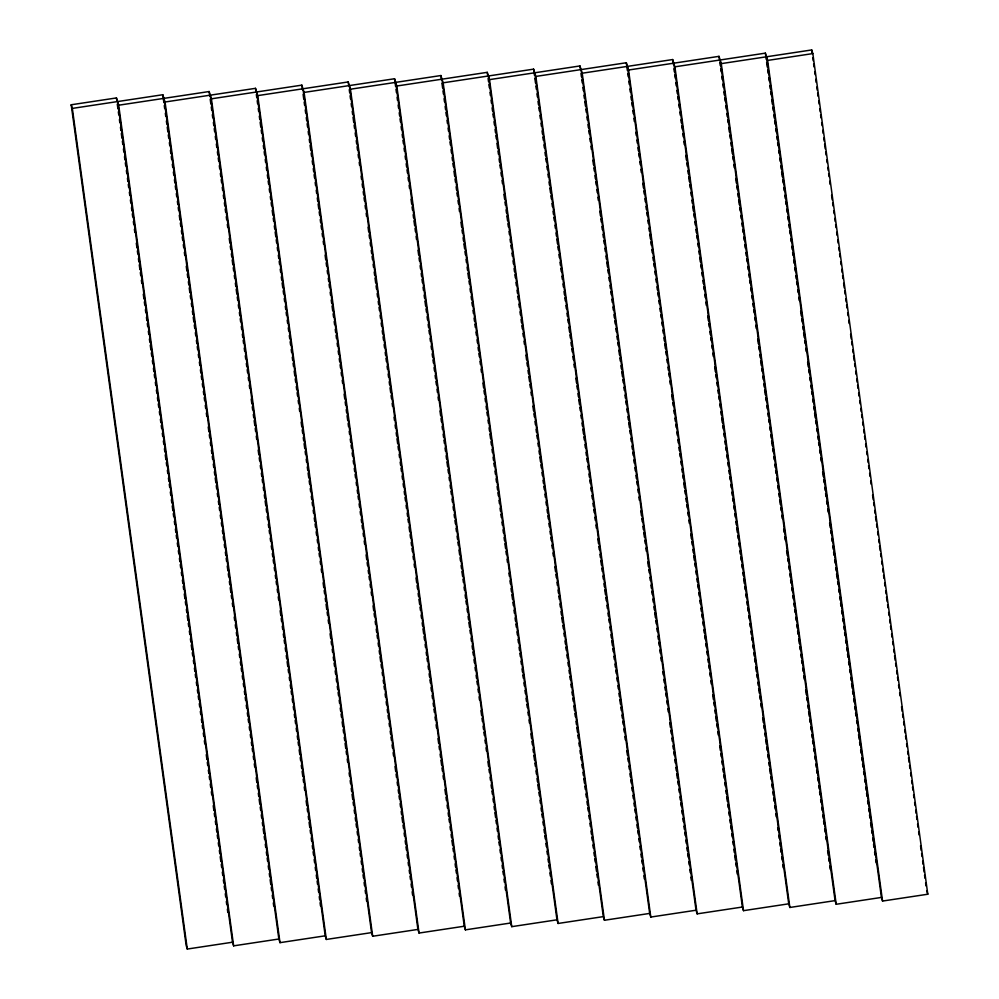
<?xml version="1.0" encoding="UTF-8"?>
<svg xmlns="http://www.w3.org/2000/svg" width="999" height="999" viewBox="0 0 999 999"><rect width="100%" height="100%" fill="white"/><g stroke="black" fill="none" stroke-linecap="round" stroke-linejoin="round"><path stroke-width="1.5" d="M71.216 104.77L116.446 97.939L118.694 105.207L233.641 945.853L278.858 939.01L279.995 942.656L325.212 935.813L326.336 939.447L371.566 932.616L372.689 936.25L417.919 929.42L419.043 933.054L464.273 926.223L465.397 929.857L510.626 923.014L511.75 926.66L556.967 919.817L558.104 923.463L603.321 916.62L604.445 920.254L649.675 913.423L650.799 917.057L696.028 910.226L697.152 913.86L742.382 907.03L743.506 910.663L788.735 903.82L789.859 907.467L835.077 900.623L836.213 904.27L881.43 897.427L882.554 901.061L927.784 894.23L812.836 53.584L811.712 49.95L721.266 63.624L719.005 56.344L628.558 70.017L626.311 62.75L535.851 76.424L533.603 69.143L443.156 82.817L440.896 75.537L350.449 89.211L348.201 81.943L257.742 95.617L255.494 88.337L165.047 102.01L162.787 94.73L72.34 108.404L71.216 104.77L186.164 945.416L187.288 949.05L232.517 942.219L233.641 945.853M118.694 105.207L209.141 91.533L211.401 98.814L326.336 939.447M211.401 98.814L301.848 85.14L304.096 92.42L419.043 933.054M304.096 92.42L394.555 78.746L396.803 86.014L511.75 926.66M396.803 86.014L487.25 72.34L489.51 79.62L604.445 920.254M489.51 79.62L579.957 65.946L582.205 73.214L697.152 913.86M582.205 73.214L672.664 59.553L674.912 66.821L789.859 907.467M674.912 66.821L765.359 53.147L767.619 60.427L882.554 901.061M767.619 60.427L812.836 53.584M926.66 890.596L927.784 894.23M811.712 49.95L812.137 53.034M812.774 57.68L813.186 60.764M813.611 63.861L814.035 66.945M814.672 71.578L815.097 74.675M815.721 79.308L816.146 82.405M816.782 87.038L817.207 90.122M817.632 93.219L818.056 96.304M818.681 100.949L819.105 104.033M819.742 108.666L820.167 111.763M820.591 114.848L821.016 117.944M821.64 122.577L822.065 125.674M822.701 130.307L823.126 133.391M823.75 138.037L824.175 141.121M824.6 144.218L825.236 148.851M825.661 151.935L826.086 155.032M826.71 159.665L827.135 162.762M827.771 167.395L828.196 170.479M828.621 173.576L829.033 176.661M829.669 181.306L830.094 184.39M831.58 195.205L832.204 199.85M832.629 202.934L833.054 206.019M833.69 210.664L834.115 213.749M834.739 218.381L835.164 221.478M835.589 224.563L836.013 227.66M836.65 232.292L837.062 235.389M837.699 240.022L838.124 243.107M838.76 247.752L839.185 250.836M839.61 253.933L840.022 257.018M840.659 261.651L841.083 264.747M841.72 269.38L842.145 272.477M842.557 275.562L842.981 278.659M843.618 283.291L844.255 287.924M844.679 291.021L845.092 294.106M845.728 298.738L846.153 301.835M846.578 304.92L847.002 308.017M847.627 312.65L848.051 315.746M848.688 320.379L849.113 323.464M850.586 334.29L851.223 338.923M851.648 342.008L852.072 345.105M852.709 349.737L853.121 352.834M853.546 355.919L854.182 360.552M854.607 363.648L855.032 366.733M855.656 371.366L856.081 374.463M856.717 379.096L857.142 382.192M857.567 385.277L857.991 388.374M858.616 393.007L859.04 396.091M859.677 400.736L860.102 403.821M860.738 408.454L861.15 411.551M861.575 414.635L862 417.732M862.636 422.365L863.061 425.462M863.685 430.094L864.11 433.179M864.535 436.276L864.959 439.36M865.596 444.006L866.021 447.09M866.645 451.723L867.07 454.82M867.706 459.453L868.131 462.549M868.556 465.634L868.968 468.731M869.605 473.364L870.029 476.448M870.666 481.093L871.091 484.178M872.564 494.992L873.201 499.637M873.626 502.722L874.05 505.819M874.674 510.452L875.099 513.536M875.524 516.633L876.16 521.266M876.585 524.35L876.997 527.447M877.634 532.08L878.059 535.177M878.695 539.81L879.12 542.894M879.545 545.991L880.169 550.624M880.594 553.721L881.018 556.805M881.655 561.438L882.08 564.535M882.704 569.168L883.128 572.265M883.553 575.349L883.978 578.446M884.615 583.079L885.027 586.163M885.663 590.809L886.088 593.893M886.513 596.99L887.149 601.623M887.562 604.707L887.986 607.804M888.623 612.437L889.048 615.534M889.684 620.167L890.109 623.251M890.521 626.348L890.946 629.432M891.583 634.078L892.007 637.162M892.644 641.795L893.056 644.892M893.693 649.525L894.117 652.622M894.542 655.706L895.179 660.339M895.591 663.436L896.016 666.52M896.652 671.166L897.077 674.25M897.502 677.334L897.926 680.431M898.551 685.064L898.975 688.161M899.612 692.794L900.037 695.878M901.51 706.705L902.147 711.338M902.572 714.422L902.996 717.519M903.62 722.152L904.045 725.249M904.682 729.882L905.106 732.966M905.531 736.063L905.956 739.148M906.58 743.793L907.005 746.877M907.641 751.51L908.066 754.607M908.491 757.692L909.115 762.337M909.54 765.421L909.964 768.518M910.601 773.151L911.026 776.235M911.65 780.881L912.075 783.965M912.499 787.062L912.924 790.147M913.561 794.779L913.985 797.876M914.609 802.509L915.034 805.606M915.671 810.239L916.095 813.323M916.52 816.42L916.932 819.505M917.569 824.15L917.994 827.234M918.63 831.867L919.055 834.964M920.529 845.778L921.165 850.411M921.59 853.508L922.015 856.593M922.639 861.225L923.064 864.322M923.488 867.407L924.125 872.052M924.55 875.136L924.962 878.233M925.598 882.866L926.023 885.951M766.483 56.781L881.43 897.427M765.359 53.147L766.208 59.328M766.633 62.425L767.257 67.058M767.682 70.142L768.106 73.239M768.743 77.872L769.168 80.969M769.804 85.602L770.217 88.686M770.641 91.783L771.066 94.868M771.703 99.513L772.339 104.146M772.751 107.23L773.176 110.327M773.813 114.96L774.237 118.057M774.662 121.141L775.087 124.238M775.711 128.871L776.136 131.955M776.772 136.601L777.197 139.685M777.622 142.782L778.034 145.866M778.671 150.499L779.095 153.596M779.732 158.229L780.157 161.314M780.781 165.959L781.206 169.043M781.63 172.14L782.267 176.773M782.692 179.857L783.116 182.954M783.74 187.587L784.165 190.684M784.802 195.317L785.226 198.401M785.651 201.498L786.063 204.583M786.7 209.228L787.125 212.312M787.761 216.945L788.186 220.042M788.81 224.675L789.235 227.772M789.66 230.856L790.084 233.953M790.721 238.586L791.133 241.671M791.77 246.316L792.195 249.4M792.619 252.497L793.044 255.582M793.681 260.215L794.093 263.311M794.729 267.944L795.154 271.041M795.791 275.674L796.215 278.758M796.628 281.855L797.052 284.94M797.689 289.585L798.114 292.67M798.75 297.302L799.163 300.399M800.649 311.213L801.285 315.846M801.71 318.943L802.122 322.028M802.759 326.661L803.184 329.757M803.608 332.842L804.245 337.487M804.657 340.572L805.082 343.668M805.718 348.301L806.143 351.386M807.617 362.212L808.253 366.845M808.678 369.93L809.103 373.027M809.727 377.659L810.152 380.756M810.788 385.389L811.213 388.474M811.638 391.571L812.062 394.655M812.686 399.3L813.111 402.385M813.748 407.018L814.173 410.114M814.597 413.199L815.221 417.844M815.646 420.929L816.071 424.026M816.707 428.658L817.132 431.743M817.756 436.388L818.181 439.473M818.606 442.569L819.03 445.654M819.667 450.287L820.092 453.384M820.716 458.017L821.141 461.113M822.627 471.928L823.251 476.56M823.676 479.645L824.1 482.742M824.737 487.375L825.162 490.472M825.586 493.556L825.998 496.653M826.635 501.286L827.06 504.37M827.696 509.015L828.121 512.1M829.595 522.914L830.231 527.559M830.656 530.644L831.068 533.741M831.705 538.374L832.13 541.458M832.766 546.103L833.191 549.188M833.616 552.285L834.028 555.369M834.664 560.002L835.089 563.099M835.726 567.732L836.151 570.829M836.563 573.913L837.199 578.546M837.624 581.643L838.049 584.727M838.685 589.373L839.098 592.457M839.734 597.09L840.159 600.187M840.584 603.271L841.008 606.368M841.645 611.001L842.057 614.098M842.694 618.731L843.119 621.815M843.755 626.448L844.18 629.545M844.592 632.629L845.017 635.726M845.654 640.359L846.078 643.456M846.715 648.089L847.127 651.173M847.552 654.27L847.976 657.354M848.613 662L849.038 665.084M849.662 669.717L850.087 672.814M850.723 677.447L851.148 680.544M851.573 683.628L852.209 688.261M852.622 691.358L853.046 694.442M853.683 699.088L854.108 702.172M854.744 706.805L855.156 709.902M855.581 712.986L856.006 716.083M856.643 720.716L857.067 723.813M857.691 728.446L858.116 731.53M858.541 734.627L859.177 739.26M859.602 742.357L860.027 745.441M860.651 750.074L861.076 753.171M861.712 757.804L862.137 760.901M862.562 763.985L862.974 767.082M863.611 771.715L864.035 774.799M864.672 779.445L865.097 782.529M865.721 787.162L866.145 790.259M866.57 793.343L866.995 796.44M867.631 801.073L868.056 804.158M868.68 808.803L869.105 811.887M869.53 814.984L869.954 818.069M870.591 822.701L871.215 827.347M871.64 830.431L872.065 833.528M872.701 838.161L873.126 841.245M873.551 844.342L873.963 847.427M874.6 852.072L875.024 855.156M875.661 859.789L876.086 862.886M721.266 63.624L836.213 904.27M720.142 59.99L835.077 900.623M719.005 56.344L719.43 59.441M719.854 62.525L720.279 65.622M720.704 68.706L721.128 71.803M721.753 76.436L722.177 79.533M722.814 84.166L723.239 87.25M723.875 91.896L724.287 94.98M724.712 98.077L725.137 101.161M725.774 105.794L726.198 108.891M726.822 113.524L727.247 116.608M727.672 119.705L728.096 122.79M728.733 127.435L729.357 132.068M729.782 135.152L730.207 138.249M730.843 142.882L731.268 145.979M731.693 149.063L732.317 153.696M732.742 156.793L733.166 159.877M733.803 164.523L734.228 167.607M735.701 178.421L736.338 183.067M736.763 186.151L737.187 189.248M737.811 193.881L738.236 196.965M738.661 200.062L739.297 204.695M739.722 207.792L740.134 210.876M740.771 215.509L741.196 218.606M741.832 223.239L742.257 226.336M742.669 229.42L743.094 232.517M743.731 237.15L744.155 240.235M744.792 244.88L745.217 247.964M745.841 252.597L746.265 255.694M746.69 258.778L747.115 261.875M747.751 266.508L748.164 269.593M748.8 274.238L749.225 277.322M749.65 280.419L750.074 283.504M750.699 288.137L751.123 291.233M751.76 295.866L752.185 298.963M752.821 303.596L753.234 306.681M753.658 309.777L754.083 312.862M754.72 317.507L755.144 320.592M755.781 325.224L756.193 328.321M757.679 339.136L758.316 343.768M758.728 346.865L759.153 349.95M759.789 354.595L760.214 357.679M760.639 360.776L761.263 365.409M761.688 368.494L762.112 371.591M762.749 376.223L763.174 379.32M763.81 383.953L764.223 387.038M764.647 390.134L765.284 394.767M765.709 397.864L766.133 400.949M766.757 405.582L767.182 408.678M767.819 413.311L768.243 416.408M768.668 419.493L769.093 422.589M769.717 427.222L770.142 430.307M770.778 434.94L771.203 438.037M771.628 441.121L772.252 445.766M772.677 448.851L773.101 451.948M773.738 456.58L774.163 459.665M774.787 464.31L775.212 467.395M775.636 470.492L776.061 473.576M776.698 478.209L777.122 481.306M777.746 485.939L778.171 489.035M778.808 493.668L779.232 496.753M779.657 499.85L780.281 504.483M780.706 507.579L781.131 510.664M781.767 515.297L782.192 518.394M783.666 529.208L784.09 532.305M784.727 536.938L785.139 540.022M786.625 550.849L787.262 555.481M787.687 558.566L788.099 561.663M788.735 566.296L789.16 569.393M789.797 574.025L790.221 577.11M790.634 580.207L791.058 583.291M791.695 587.924L792.12 591.021M792.756 595.654L793.169 598.751M793.805 603.384L794.23 606.468M794.655 609.565L795.079 612.649M795.716 617.295L796.128 620.379M796.765 625.012L797.19 628.109M797.614 631.193L798.039 634.29M798.663 638.923L799.3 643.556M799.724 646.653L800.149 649.737M800.786 654.382L801.198 657.467M801.623 660.564L802.047 663.648M802.684 668.281L803.109 671.378M803.745 676.011L804.158 679.108M805.644 689.922L806.28 694.555M806.692 697.652L807.117 700.736M807.754 705.369L808.179 708.466M808.603 711.55L809.227 716.196M809.652 719.28L810.077 722.377M810.713 727.01L811.138 730.094M811.762 734.727L812.187 737.824M812.612 740.908L813.036 744.005M813.673 748.638L814.098 751.735M814.722 756.368L815.147 759.452M815.783 764.098L816.208 767.182M816.633 770.279L817.057 773.363M817.681 777.996L818.106 781.093M818.743 785.726L819.168 788.823M819.592 791.907L820.004 795.004M820.641 799.637L821.066 802.721M821.702 807.367L822.127 810.451M822.751 815.084L823.176 818.181M823.601 821.265L824.025 824.362M824.662 828.995L825.074 832.092M825.711 836.725L826.136 839.809M827.622 850.636L828.246 855.269M828.671 858.353L829.095 861.45M829.732 866.083L830.157 869.18M673.788 63.187L788.735 903.82M672.664 59.553L673.289 64.186M673.925 68.819L674.35 71.903M674.775 75L675.199 78.084M675.824 82.73L676.248 85.814M676.885 90.447L677.31 93.544M677.734 96.628L678.146 99.725M678.783 104.358L679.208 107.455M679.844 112.088L680.269 115.172M680.893 119.818L681.318 122.902M681.743 125.999L682.167 129.083M682.804 133.716L683.229 136.813M683.853 141.446L684.278 144.543M685.764 155.357L686.388 159.99M686.812 163.087L687.237 166.171M687.874 170.804L688.299 173.901M688.711 176.985L689.347 181.631M689.772 184.715L690.197 187.812M690.833 192.445L691.258 195.529M691.882 200.175L692.307 203.259M692.732 206.356L693.368 210.989M693.793 214.073L694.205 217.17M694.842 221.803L695.267 224.887M695.903 229.533L696.328 232.617M696.74 235.714L697.165 238.798M697.801 243.431L698.226 246.528M698.863 251.161L699.288 254.258M699.7 257.342L700.336 261.975M700.761 265.072L701.186 268.157M701.822 272.802L702.235 275.886M702.871 280.519L703.296 283.616M703.721 286.701L704.145 289.797M704.77 294.43L705.194 297.527M705.831 302.16L706.256 305.244M707.729 316.071L708.366 320.704M708.791 323.788L709.215 326.885M709.852 331.518L710.264 334.615M710.689 337.699L711.113 340.796M711.75 345.429L712.175 348.514M712.799 353.159L713.224 356.243M714.71 367.058L715.334 371.703M715.759 374.787L716.183 377.872M716.82 382.517L717.245 385.602M717.881 390.234L718.293 393.331M718.718 396.416L719.143 399.513M719.779 404.145L720.204 407.242M720.828 411.875L721.253 414.96M721.678 418.057L722.314 422.689M722.739 425.786L723.164 428.871M723.788 433.504L724.213 436.6M724.849 441.233L725.274 444.33M725.699 447.415L726.111 450.512M726.748 455.144L727.172 458.229M727.809 462.874L728.234 465.959M728.858 470.591L729.282 473.688M729.707 476.773L730.132 479.87M730.769 484.503L731.193 487.599M731.817 492.232L732.242 495.317M732.667 498.414L733.091 501.498M733.728 506.143L734.14 509.228M734.777 513.861L735.202 516.958M735.838 521.59L736.263 524.687M736.675 527.772L737.312 532.405M737.737 535.501L738.161 538.586M738.798 543.219L739.223 546.316M739.847 550.948L740.271 554.045M740.696 557.13L741.121 560.227M741.758 564.86L742.17 567.944M742.806 572.589L743.231 575.674M743.656 578.771L744.292 583.404M744.705 586.488L745.129 589.585M745.766 594.218L746.191 597.315M746.827 601.947L747.24 605.032M747.664 608.129L748.089 611.213M748.726 615.859L749.15 618.943M749.787 623.576L750.199 626.673M750.836 631.306L751.26 634.402M751.685 637.487L752.11 640.584M752.734 645.217L753.159 648.301M753.795 652.946L754.22 656.031M754.645 659.128L755.069 662.212M755.694 666.845L756.33 671.49M756.755 674.575L757.18 677.672M757.816 682.305L758.229 685.389M758.653 688.486L759.29 693.119M759.715 696.203L760.139 699.3M760.763 703.933L761.188 707.03M762.674 717.844L763.298 722.477M763.723 725.574L764.148 728.658M764.784 733.291L765.209 736.388M765.634 739.472L766.258 744.118M766.683 747.202L767.107 750.299M767.744 754.932L768.169 758.016M768.793 762.662L769.218 765.746M769.642 768.843L770.279 773.476M770.704 776.56L771.128 779.657M771.752 784.29L772.177 787.387M772.814 792.02L773.238 795.104M773.663 798.201L774.075 801.285M774.712 805.931L775.137 809.015M775.773 813.648L776.198 816.745M777.672 827.559L778.096 830.656M778.733 835.289L779.158 838.373M779.782 843.019L780.207 846.103M780.631 849.187L781.056 852.284M781.693 856.917L782.105 860.014M782.741 864.647L783.166 867.731M628.558 70.017L743.506 910.663M627.434 66.384L742.382 907.03M626.311 62.75L627.36 70.467M627.784 73.564L628.209 76.648M628.846 81.294L629.27 84.378M629.894 89.011L630.319 92.108M630.956 96.741L631.38 99.838M631.805 102.922L632.217 106.019M632.854 110.652L633.279 113.736M633.915 118.382L634.34 121.466M635.814 132.28L636.238 135.377M636.875 140.01L637.3 143.107M637.924 147.74L638.349 150.824M638.773 153.921L639.198 157.005M639.835 161.651L640.247 164.735M640.883 169.368L641.308 172.465M642.794 183.279L643.418 187.912M643.843 191.009L644.268 194.093M644.904 198.726L645.329 201.823M645.953 206.456L646.378 209.553M646.803 212.637L647.227 215.734M647.864 220.367L648.276 223.451M648.913 228.097L649.338 231.181M649.762 234.278L650.399 238.911M650.811 241.995L651.236 245.092M651.872 249.725L652.297 252.822M652.934 257.455L653.358 260.539M653.771 263.636L654.195 266.721M654.832 271.366L655.257 274.45M655.893 279.083L656.306 282.18M656.942 286.813L657.367 289.91M657.792 292.994L658.216 296.091M658.841 300.724L659.265 303.808M659.902 308.454L660.327 311.538M660.751 314.635L661.176 317.719M661.8 322.352L662.225 325.449M662.861 330.082L663.286 333.167M663.923 337.812L664.335 340.896M664.76 343.993L665.396 348.626M665.821 351.71L666.246 354.807M666.87 359.44L667.295 362.537M667.931 367.17L668.356 370.254M668.781 373.351L669.205 376.436M669.829 381.081L670.254 384.165M671.74 394.98L672.364 399.625M672.789 402.709L673.214 405.806M673.85 410.439L674.275 413.524M674.899 418.169L675.324 421.253M675.749 424.35L676.173 427.435M676.81 432.067L677.235 435.164M677.859 439.797L678.284 442.894M678.92 447.527L679.345 450.611M679.77 453.708L680.182 456.793M680.819 461.438L681.243 464.523M681.88 469.155L682.305 472.252M682.729 475.337L683.141 478.434M683.778 483.066L684.415 487.699M684.839 490.796L685.264 493.881M685.888 498.513L686.313 501.61M686.738 504.695L687.162 507.792M687.799 512.425L688.211 515.521M688.848 520.154L689.273 523.239M690.746 534.065L691.383 538.698M691.808 541.783L692.232 544.88M692.869 549.512L693.294 552.609M693.706 555.694L694.342 560.327M694.767 563.424L695.192 566.508M695.828 571.153L696.241 574.238M696.877 578.871L697.302 581.967M697.727 585.052L698.151 588.149M698.776 592.782L699.2 595.879M699.837 600.511L700.262 603.596M700.898 608.241L701.323 611.326M701.735 614.422L702.16 617.507M702.796 622.14L703.221 625.237M703.858 629.87L704.27 632.966M704.695 636.051L705.119 639.148M705.756 643.781L706.181 646.865M706.805 651.498L707.23 654.595M707.866 659.228L708.291 662.325M708.716 665.409L709.14 668.506M709.765 673.139L710.189 676.223M710.826 680.868L711.251 683.953M712.724 694.767L713.361 699.412M713.786 702.497L714.21 705.594M714.834 710.227L715.259 713.311M715.684 716.408L716.32 721.041M716.745 724.138L717.17 727.222M717.794 731.855L718.219 734.952M719.705 745.766L720.329 750.399M720.754 753.496L721.178 756.58M721.815 761.226L722.24 764.31M722.864 768.943L723.288 772.04M723.713 775.124L724.138 778.221M724.774 782.854L725.199 785.951M725.823 790.584L726.248 793.668M726.673 796.765L727.309 801.398M727.734 804.482L728.146 807.579M728.783 812.212L729.208 815.309M729.844 819.942L730.269 823.026M730.681 826.123L731.106 829.207M731.743 833.853L732.167 836.937M732.804 841.57L733.229 844.667M733.853 849.3L734.277 852.397M734.702 855.481L735.339 860.114M735.764 863.211L736.176 866.295M736.812 870.941L737.237 874.025M581.081 69.58L696.028 910.226M579.957 65.946L580.382 69.031M581.006 73.676L581.43 76.761M581.855 79.858L582.28 82.942M582.917 87.575L583.341 90.672M583.965 95.305L584.39 98.401M584.815 101.486L585.451 106.119M585.876 109.216L586.301 112.3M586.925 116.945L587.35 120.03M587.986 124.663L588.411 127.76M588.836 130.844L589.248 133.941M589.885 138.574L590.309 141.658M590.946 146.304L591.371 149.388M592.844 160.202L593.481 164.847M593.906 167.932L594.318 171.029M594.954 175.662L595.379 178.746M595.804 181.843L596.228 184.927M596.865 189.573L597.277 192.657M597.914 197.29L598.339 200.387M599.812 211.201L600.449 215.834M600.874 218.931L601.298 222.015M601.935 226.661L602.347 229.745M602.984 234.378L603.408 237.475M603.833 240.559L604.258 243.656M604.894 248.289L605.307 251.386M605.943 256.019L606.368 259.103M606.793 262.2L607.429 266.833M607.842 269.93L608.266 273.014M608.903 277.647L609.328 280.744M609.964 285.377L610.377 288.461M610.801 291.558L611.226 294.643M611.863 299.288L612.287 302.372M612.924 307.005L613.336 310.102M613.973 314.735L614.397 317.832M614.822 320.916L615.247 324.013M615.871 328.646L616.296 331.73M616.932 336.376L617.357 339.46M617.782 342.557L618.206 345.642M618.831 350.274L619.467 354.92M619.892 358.004L620.317 361.101M620.941 365.734L621.366 368.818M621.79 371.915L622.427 376.548M622.852 379.645L623.276 382.729M623.9 387.362L624.325 390.459M624.962 395.092L625.386 398.189M625.811 401.273L626.223 404.37M626.86 409.003L627.285 412.088M627.921 416.733L628.346 419.817M628.771 422.914L629.395 427.547M629.82 430.631L630.244 433.728M630.881 438.361L631.306 441.446M631.93 446.091L632.355 449.175M632.779 452.272L633.204 455.357M633.841 459.99L634.253 463.086M634.889 467.719L635.314 470.816M635.951 475.449L636.375 478.533M636.8 481.63L637.212 484.715M637.849 489.36L638.274 492.445M638.91 497.077L639.335 500.174M640.809 510.988L641.445 515.621M641.87 518.718L642.282 521.803M642.919 526.448L643.344 529.532M643.768 532.629L644.405 537.262M644.83 540.347L645.242 543.444M645.878 548.076L646.303 551.173M647.777 561.987L648.413 566.62M648.838 569.717L649.263 572.802M649.899 577.434L650.312 580.531M650.948 585.164L651.373 588.261M651.798 591.346L652.222 594.442M652.846 599.075L653.271 602.16M653.908 606.793L654.333 609.889M654.757 612.974L655.394 617.619M655.806 620.704L656.231 623.801M656.867 628.433L657.292 631.518M657.929 636.163L658.341 639.248M658.766 642.345L659.19 645.429M659.827 650.062L660.252 653.159M660.876 657.792L661.301 660.888M662.787 671.703L663.211 674.787M663.836 679.432L664.26 682.517M664.897 687.15L665.322 690.247M665.746 693.331L666.158 696.428M666.795 701.061L667.22 704.158M667.856 708.791L668.281 711.875M669.755 722.702L670.391 727.334M670.816 730.419L671.241 733.516M671.865 738.149L672.29 741.246M672.926 745.878L673.351 748.963M673.776 752.06L674.188 755.144M674.824 759.777L675.249 762.874M675.886 767.507L676.311 770.604M676.735 773.688L677.359 778.321M677.784 781.418L678.209 784.502M678.845 789.148L679.27 792.232M679.894 796.865L680.319 799.962M680.744 803.046L681.168 806.143M681.805 810.776L682.217 813.873M682.854 818.506L683.279 821.59M683.915 826.235L684.34 829.32M684.752 832.417L685.177 835.501M685.814 840.134L686.238 843.231M686.875 847.864L687.3 850.961M687.712 854.045L688.136 857.142M688.773 861.775L689.198 864.859M689.834 869.505L690.247 872.589M690.883 877.222L691.308 880.319M535.851 76.424L650.799 917.057M534.727 72.777L649.675 913.423M533.603 69.143L534.453 75.325M534.877 78.421L535.501 83.054M535.926 86.139L536.351 89.236M536.987 93.869L537.412 96.953M538.036 101.598L538.461 104.683M538.886 107.78L539.31 110.864M539.947 115.497L540.372 118.594M540.996 123.227L541.421 126.324M542.057 130.956L542.482 134.041M542.907 137.138L543.319 140.222M543.956 144.867L544.38 147.952M545.017 152.585L545.442 155.682M545.854 158.766L546.278 161.863M546.915 166.496L547.34 169.593M547.976 174.226L548.401 177.31M549.025 181.955L549.45 185.04M549.875 188.137L550.511 192.77M550.936 195.854L551.348 198.951M551.985 203.584L552.41 206.681M553.046 211.313L553.471 214.398M553.883 217.495L554.308 220.579M554.944 225.225L555.369 228.309M556.006 232.942L556.418 236.039M556.843 239.123L557.479 243.756M557.904 246.853L558.329 249.937M558.965 254.583L559.378 257.667M560.014 262.3L560.439 265.397M560.864 268.481L561.288 271.578M561.913 276.211L562.337 279.308M562.974 283.941L563.399 287.025M564.035 291.671L564.447 294.755M564.872 297.852L565.297 300.936M565.933 305.569L566.358 308.666M566.995 313.299L567.407 316.396M567.832 319.48L568.256 322.577M568.893 327.21L569.53 331.843M569.942 334.94L570.367 338.024M571.003 342.657L571.428 345.754M571.853 348.838L572.277 351.935M572.902 356.568L573.326 359.665M573.963 364.298L574.388 367.382M575.861 378.209L576.498 382.842M576.923 385.926L577.347 389.023M577.971 393.656L578.396 396.74M578.821 399.837L579.457 404.47M579.882 407.567L580.307 410.651M580.931 415.284L581.356 418.381M581.992 423.014L582.417 426.111M582.842 429.195L583.466 433.828M583.891 436.925L584.315 440.01M584.952 444.655L585.377 447.739M586.001 452.372L586.425 455.469M586.85 458.553L587.275 461.65M587.912 466.283L588.324 469.38M588.96 474.013L589.385 477.097M589.81 480.194L590.234 483.279M590.871 487.924L591.283 491.008M591.92 495.641L592.345 498.738M592.981 503.371L593.406 506.468M593.818 509.552L594.243 512.649M594.88 517.282L595.304 520.367M595.941 525.012L596.353 528.096M597.839 538.911L598.476 543.556M598.901 546.64L599.313 549.725M599.949 554.37L600.374 557.454M600.799 560.551L601.435 565.184M601.848 568.269L602.272 571.366M602.909 575.998L603.334 579.095M603.97 583.728L604.383 586.813M604.807 589.909L605.444 594.542M605.869 597.639L606.293 600.724M606.93 605.357L607.342 608.453M607.979 613.086L608.403 616.183M608.828 619.268L609.253 622.365M609.877 626.997L610.302 630.082M610.938 634.727L611.363 637.812M611.788 640.908L612.412 645.541M612.837 648.626L613.261 651.723M613.898 656.355L614.323 659.452M614.947 664.085L615.372 667.17M615.796 670.267L616.221 673.351M616.858 677.996L617.282 681.081M617.906 685.714L618.331 688.811M618.968 693.443L619.392 696.54M619.817 699.625L620.441 704.258M620.866 707.354L621.291 710.439M621.927 715.072L622.352 718.169M622.777 721.253L623.189 724.35M623.826 728.983L624.25 732.08M624.887 736.713L625.312 739.797M626.785 750.624L627.422 755.256M627.847 758.341L628.259 761.438M628.895 766.071L629.32 769.168M629.957 773.8L630.381 776.885M630.806 779.982L631.218 783.066M631.855 787.712L632.28 790.796M632.916 795.429L633.341 798.526M633.965 803.159L634.39 806.255M634.815 809.34L635.239 812.437M635.876 817.07L636.288 820.154M636.925 824.799L637.35 827.884M637.774 830.981L638.199 834.065M638.836 838.698L639.248 841.795M639.884 846.428L640.309 849.525M640.946 854.157L641.37 857.242M641.783 860.339L642.207 863.423M642.844 868.056L643.269 871.153M643.905 875.786L644.318 878.883M488.374 75.986L603.321 916.62M487.25 72.34L487.674 75.437M488.099 78.521L488.523 81.618M488.948 84.703L489.36 87.8M489.997 92.432L490.422 95.517M491.058 100.162L491.483 103.247M492.107 107.88L492.532 110.976M492.957 114.061L493.381 117.158M494.018 121.791L494.443 124.887M495.067 129.52L495.492 132.605M495.916 135.702L496.341 138.786M496.978 143.431L497.602 148.064M498.026 151.149L498.451 154.246M499.088 158.878L499.512 161.975M499.925 165.06L500.349 168.157M500.986 172.79L501.411 175.874M502.047 180.519L502.472 183.604M503.946 194.418L504.582 199.051M505.007 202.148L505.419 205.232M506.056 209.877L506.481 212.962M506.905 216.059L507.542 220.692M507.954 223.776L508.379 226.873M509.015 231.506L509.44 234.603M510.077 239.236L510.501 242.32M510.914 245.417L511.338 248.501M511.975 253.147L512.4 256.231M513.036 260.864L513.449 263.961M514.085 268.594L514.51 271.691M514.935 274.775L515.359 277.872M515.984 282.505L516.408 285.589M517.045 290.234L517.47 293.319M517.894 296.416L518.319 299.5M518.943 304.133L519.368 307.23M520.004 311.863L520.429 314.96M521.066 319.593L521.478 322.677M521.903 325.774L522.327 328.858M522.964 333.504L523.389 336.588M524.013 341.221L524.438 344.318M525.924 355.132L526.548 359.765M526.972 362.862L527.397 365.946M528.034 370.579L528.459 373.676M528.883 376.76L529.507 381.406M529.932 384.49L530.357 387.587M530.993 392.22L531.418 395.304M532.892 406.131L533.528 410.764M533.953 413.848L534.378 416.945M535.002 421.578L535.427 424.675M536.063 429.308L536.488 432.392M536.913 435.489L537.325 438.573M537.962 443.219L538.386 446.303M539.023 450.936L539.448 454.033M539.86 457.117L540.496 461.763M540.921 464.847L541.346 467.944M541.982 472.577L542.407 475.661M543.031 480.307L543.456 483.391M543.881 486.488L544.305 489.572M544.942 494.205L545.354 497.302M545.991 501.935L546.416 505.019M547.052 509.665L547.477 512.749M547.889 515.846L548.314 518.931M548.951 523.563L549.375 526.66M550.012 531.293L550.437 534.39M550.849 537.474L551.273 540.571M551.91 545.204L552.335 548.289M552.971 552.934L553.384 556.018M554.87 566.833L555.506 571.478M555.919 574.562L556.343 577.659M556.98 582.292L557.405 585.377M558.041 590.022L558.453 593.106M558.878 596.203L559.303 599.288M559.939 603.92L560.364 607.017M561.001 611.65L561.413 614.747M561.838 617.832L562.474 622.464M562.899 625.561L563.324 628.646M563.948 633.291L564.373 636.375M565.009 641.008L565.434 644.105M565.859 647.19L566.283 650.287M566.908 654.919L567.332 658.004M567.969 662.649L568.394 665.734M569.03 670.366L569.442 673.463M569.867 676.548L570.292 679.645M570.928 684.278L571.353 687.374M571.977 692.007L572.402 695.092M572.827 698.189L573.251 701.273M573.888 705.918L574.512 710.551M574.937 713.636L575.362 716.733M575.998 721.365L576.423 724.462M576.848 727.547L577.472 732.18M577.897 735.276L578.321 738.361M578.958 743.006L579.383 746.091M580.007 750.724L580.431 753.82M580.856 756.905L581.281 760.002M581.918 764.635L582.342 767.731M582.966 772.364L583.391 775.449M583.816 778.546L584.452 783.179M584.877 786.275L585.289 789.36M585.926 793.993L586.351 797.09M586.987 801.722L587.412 804.819M587.824 807.904L588.249 811.001M588.886 815.634L589.31 818.718M589.947 823.351L590.359 826.448M590.996 831.081L591.42 834.177M591.845 837.262L592.27 840.359M592.907 844.992L593.319 848.076M593.955 852.721L594.38 855.806M594.805 858.903L595.229 861.987M595.854 866.62L596.49 871.265M596.915 874.35L597.34 877.447M597.976 882.08L598.389 885.164M443.156 82.817L558.104 923.463M442.033 79.183L556.967 919.817M440.896 75.537L441.533 80.182M441.958 83.267L442.594 87.9M443.019 90.996L443.431 94.081M444.068 98.726L444.493 101.811M445.129 106.443L445.554 109.54M445.979 112.625L446.391 115.722M447.028 120.355L447.452 123.451M448.089 128.084L448.514 131.169M449.138 135.814L449.562 138.898M449.987 141.995L450.412 145.08M451.048 149.713L451.461 152.81M452.097 157.442L452.522 160.527M452.947 163.624L453.371 166.708M453.996 171.353L454.632 175.986M455.057 179.071L455.482 182.168M456.118 186.801L456.543 189.897M456.955 192.982L457.38 196.079M458.017 200.712L458.441 203.796M459.078 208.441L459.49 211.526M460.976 222.34L461.613 226.985M462.025 230.07L462.45 233.167M463.086 237.799L463.511 240.884M463.936 243.981L464.572 248.614M464.985 251.711L465.409 254.795M466.046 259.428L466.471 262.525M467.107 267.158L467.52 270.254M467.944 273.339L468.581 277.972M469.006 281.069L469.43 284.153M470.054 288.798L470.479 291.883M471.116 296.516L471.54 299.613M471.965 302.697L472.39 305.794M473.014 310.427L473.439 313.511M474.075 318.157L474.5 321.241M474.925 324.338L475.337 327.422M475.974 332.055L476.398 335.152M477.035 339.785L477.46 342.882M478.084 347.515L478.509 350.599M478.933 353.696L479.358 356.78M479.995 361.426L480.419 364.51M481.043 369.143L481.468 372.24M482.954 383.054L483.578 387.687M484.003 390.784L484.428 393.868M485.064 398.514L485.489 401.598M486.113 406.231L486.538 409.328M486.963 412.412L487.387 415.509M488.024 420.142L488.449 423.239M489.073 427.872L489.498 430.956M489.922 434.053L490.559 438.686M490.984 441.783L491.396 444.867M492.032 449.5L492.457 452.597M493.094 457.23L493.518 460.314M493.931 463.411L494.355 466.496M494.992 471.141L495.417 474.225M496.053 478.858L496.478 481.955M497.102 486.588L497.527 489.685M497.952 492.769L498.376 495.866M499.013 500.499L499.425 503.583M500.062 508.229L500.487 511.313M500.911 514.41L501.336 517.494M501.96 522.127L502.385 525.224M503.021 529.857L503.446 532.954M504.083 537.587L504.507 540.671M504.92 543.768L505.556 548.401M505.981 551.498L506.406 554.582M507.042 559.215L507.455 562.312M508.941 573.126L509.365 576.223M509.989 580.856L510.414 583.94M511.051 588.586L511.476 591.67M511.9 594.767L512.537 599.4M512.949 602.484L513.374 605.581M514.01 610.214L514.435 613.299M515.072 617.944L515.484 621.028M515.909 624.125L516.333 627.21M516.97 631.843L517.395 634.939M518.019 639.572L518.444 642.669M519.08 647.302L519.505 650.386M519.93 653.483L520.354 656.568M520.979 661.213L521.403 664.298M522.04 668.93L522.465 672.027M522.889 675.112L523.301 678.209M523.938 682.841L524.363 685.938M524.999 690.571L525.424 693.656M526.048 698.301L526.473 701.385M526.898 704.482L527.322 707.567M527.959 712.2L528.384 715.296M529.008 719.929L529.433 723.026M530.919 733.84L531.543 738.473M531.967 741.57L532.392 744.655M533.029 749.287L533.454 752.384M533.866 755.469L534.502 760.114M534.927 763.199L535.352 766.295M535.988 770.928L536.413 774.013M537.037 778.646L537.462 781.742M537.887 784.827L538.523 789.472M538.948 792.557L539.36 795.654M539.997 800.286L540.422 803.371M541.058 808.016L541.483 811.101M541.895 814.197L542.32 817.282M542.957 821.915L543.381 825.012M544.018 829.645L544.443 832.741M544.855 835.826L545.279 838.923M545.916 843.556L546.341 846.64M546.977 851.285L547.39 854.37M548.026 859.003L548.451 862.1M548.876 865.184L549.3 868.281M549.925 872.914L550.349 876.011M550.986 880.643L551.411 883.728M395.679 82.38L510.626 923.014M394.555 78.746L395.604 86.463M396.029 89.56L396.453 92.645M397.09 97.29L397.502 100.375M398.139 105.007L398.564 108.104M399.2 112.737L399.625 115.822M400.05 118.918L400.462 122.003M401.099 126.648L401.523 129.733M402.16 134.365L402.585 137.462M402.997 140.547L403.421 143.644M404.058 148.277L404.483 151.373M405.119 156.006L405.532 159.091M406.168 163.736L406.593 166.821M407.018 169.917L407.442 173.002M408.079 177.635L408.491 180.732M409.128 185.364L409.553 188.461M411.026 199.276L411.663 203.908M412.088 207.005L412.512 210.09M413.149 214.723L413.561 217.819M413.986 220.904L414.622 225.549M415.047 228.634L415.472 231.731M416.108 236.363L416.521 239.448M418.007 250.274L418.643 254.907M419.056 257.992L419.48 261.089M420.117 265.722L420.542 268.806M421.178 273.451L421.59 276.536M422.015 279.633L422.44 282.717M423.077 287.35L423.501 290.447M424.125 295.08L424.55 298.177M424.975 301.261L425.611 305.894M426.036 308.991L426.461 312.075M427.085 316.72L427.51 319.805M428.146 324.438L428.571 327.535M428.996 330.619L429.408 333.716M430.045 338.349L430.469 341.446M431.106 346.079L431.531 349.163M432.155 353.808L432.579 356.893M433.004 359.99L433.429 363.074M434.066 367.707L434.49 370.804M435.114 375.437L435.539 378.534M435.964 381.618L436.388 384.715M437.025 389.348L437.437 392.432M438.074 397.078L438.499 400.162M439.985 410.976L440.609 415.609M441.034 418.706L441.458 421.79M442.095 426.436L442.52 429.52M443.144 434.153L443.568 437.25M443.993 440.334L444.418 443.431M445.054 448.064L445.467 451.161M446.103 455.794L446.528 458.878M446.953 461.975L447.589 466.608M448.014 469.705L448.426 472.789M449.063 477.422L449.488 480.519M450.124 485.152L450.549 488.249M450.961 491.333L451.386 494.43M452.023 499.063L452.447 502.147M453.084 506.793L453.496 509.877M454.133 514.51L454.557 517.607M454.982 520.691L455.407 523.788M456.031 528.421L456.456 531.518M457.092 536.151L457.517 539.235M457.942 542.332L458.366 545.417M458.991 550.062L459.627 554.695M460.052 557.779L460.477 560.876M461.113 565.509L461.526 568.593M461.95 571.69L462.587 576.323M463.012 579.42L463.436 582.504M464.06 587.137L464.485 590.234M465.122 594.867L465.546 597.964M465.971 601.048L466.396 604.145M467.02 608.778L467.445 611.863M468.081 616.508L468.506 619.592M468.931 622.689L469.555 627.322M469.98 630.406L470.404 633.503M471.041 638.136L471.466 641.233M472.09 645.866L472.515 648.95M472.939 652.047L473.364 655.132M474.001 659.777L474.425 662.861M475.049 667.494L475.474 670.591M476.111 675.224L476.535 678.321M476.96 681.405L477.372 684.502M478.009 689.135L478.434 692.22M479.07 696.865L479.495 699.949M480.969 710.764L481.605 715.409M482.03 718.493L482.455 721.578M483.079 726.223L483.504 729.307M483.928 732.404L484.353 735.489M484.99 740.122L485.402 743.219M486.038 747.851L486.463 750.948M487.949 761.762L488.573 766.395M488.998 769.492L489.423 772.577M490.059 777.21L490.484 780.306M491.108 784.939L491.533 788.036M491.958 791.121L492.382 794.217M493.019 798.85L493.431 801.935M494.068 806.58L494.493 809.665M494.917 812.761L495.554 817.394M495.966 820.479L496.391 823.576M497.027 828.208L497.452 831.305M498.089 835.938L498.513 839.023M498.926 842.12L499.35 845.204M499.987 849.849L500.412 852.934M501.048 857.567L501.461 860.663M502.097 865.296L502.522 868.393M502.947 871.478L503.371 874.575M503.996 879.207L504.42 882.292M505.057 886.925L505.482 890.022M350.449 89.211L465.397 929.857M349.325 85.577L464.273 926.223M348.201 81.943L348.626 85.027M349.25 89.66L349.675 92.757M350.1 95.842L350.524 98.938M351.161 103.571L351.586 106.668M352.21 111.301L352.635 114.385M353.059 117.482L353.696 122.115M354.121 125.212L354.533 128.297M355.169 132.929L355.594 136.026M356.231 140.659L356.655 143.756M357.068 146.841L357.492 149.937M358.129 154.57L358.554 157.655M359.19 162.3L359.603 165.384M361.089 176.199L361.513 179.296M362.15 183.928L362.562 187.025M363.199 191.658L363.624 194.743M364.048 197.839L364.473 200.924M365.097 205.569L365.522 208.654M366.158 213.287L366.583 216.383M368.057 227.198L368.693 231.83M369.118 234.927L369.543 238.012M370.179 242.645L370.592 245.742M371.228 250.374L371.653 253.471M372.078 256.556L372.502 259.653M373.127 264.285L373.551 267.37M374.188 272.015L374.613 275.1M375.037 278.197L375.661 282.829M376.086 285.914L376.511 289.011M377.147 293.644L377.572 296.74M378.209 301.373L378.621 304.458M379.046 307.555L379.47 310.639M380.107 315.284L380.532 318.369M381.156 323.002L381.581 326.099M382.217 330.731L382.642 333.828M383.067 336.913L383.491 340.01M384.116 344.643L384.54 347.727M385.177 352.372L385.602 355.457M386.026 358.554L386.438 361.638M387.075 366.271L387.5 369.368M388.136 374.001L388.561 377.085M389.185 381.73L389.61 384.815M390.035 387.912L390.671 392.545M391.096 395.629L391.508 398.726M392.145 403.359L392.57 406.456M394.056 417.27L394.468 420.354M395.104 425L395.529 428.084M396.166 432.717L396.591 435.814M397.003 438.898L397.639 443.544M398.064 446.628L398.489 449.725M399.125 454.358L399.538 457.442M400.174 462.087L400.599 465.172M401.024 468.269L401.448 471.353M402.085 475.986L402.497 479.083M403.134 483.716L403.559 486.813M404.195 491.446L404.62 494.53M405.032 497.627L405.457 500.711M406.094 505.357L406.518 508.441M407.155 513.074L407.567 516.171M407.992 519.255L408.416 522.352M409.053 526.985L409.69 531.618M410.114 534.715L410.527 537.799M411.163 542.432L411.588 545.529M412.013 548.613L412.437 551.71M413.062 556.343L413.486 559.44M414.123 564.073L414.548 567.157M416.021 577.984L416.658 582.617M417.082 585.701L417.507 588.798M418.131 593.431L418.556 596.528M418.981 599.612L419.617 604.245M420.042 607.342L420.467 610.426M421.091 615.072L421.516 618.156M422.152 622.789L422.577 625.886M423.002 628.97L423.626 633.616M424.051 636.7L424.475 639.797M425.112 644.43L425.537 647.514M426.161 652.16L426.585 655.244M427.01 658.341L427.435 661.425M428.072 666.058L428.496 669.155M429.12 673.788L429.545 676.872M429.97 679.969L430.394 683.054M431.031 687.699L431.443 690.784M432.08 695.416L432.505 698.513M433.141 703.146L433.566 706.243M433.991 709.327L434.403 712.424M435.04 717.057L435.464 720.142M436.101 724.787L436.526 727.871M437.999 738.686L438.636 743.331M439.061 746.415L439.473 749.512M440.109 754.145L440.534 757.23M440.959 760.326L441.595 764.959M442.02 768.056L442.432 771.141M443.069 775.773L443.494 778.87M444.967 789.685L445.604 794.317M446.029 797.414L446.453 800.499M447.09 805.144L447.502 808.228M448.139 812.861L448.563 815.958M448.988 819.043L449.413 822.14M450.049 826.772L450.462 829.857M451.098 834.502L451.523 837.587M451.948 840.683L452.584 845.316M452.997 848.401L453.421 851.498M454.058 856.131L454.483 859.227M455.119 863.86L455.532 866.945M455.956 870.042L456.381 873.126M457.018 877.771L457.442 880.856M458.066 885.489L458.491 888.586M459.128 893.218L459.552 896.315M302.972 88.774L417.919 929.42M301.848 85.14L302.485 89.773M303.109 94.405L303.746 99.051M304.171 102.135L304.595 105.232M305.232 109.865L305.657 112.949M306.281 117.595L306.705 120.679M307.13 123.776L307.555 126.861M308.192 131.493L308.604 134.59M309.24 139.223L309.665 142.32M310.09 145.404L310.726 150.037M311.139 153.134L311.563 156.219M312.2 160.851L312.625 163.948M313.261 168.581L313.686 171.678M314.098 174.763L314.523 177.859M315.16 182.492L315.584 185.577M316.221 190.222L316.633 193.307M317.27 197.939L317.694 201.036M318.119 204.121L318.756 208.766M319.168 211.85L319.593 214.947M320.229 219.58L320.654 222.665M321.079 225.762L321.503 228.846M322.128 233.491L322.552 236.576M323.189 241.209L323.614 244.305M325.087 255.12L325.724 259.752M326.149 262.849L326.573 265.934M327.197 270.579L327.622 273.664M328.259 278.296L328.683 281.393M329.108 284.478L329.533 287.575M330.157 292.207L330.582 295.304M331.218 299.937L331.643 303.022M332.068 306.119L332.692 310.751M333.117 313.848L333.541 316.933M334.178 321.566L334.603 324.663M335.227 329.295L335.652 332.38M336.076 335.477L336.501 338.561M337.138 343.206L337.562 346.291M338.186 350.924L338.611 354.021M339.248 358.653L339.672 361.75M340.097 364.835L340.509 367.932M341.146 372.565L341.571 375.649M342.207 380.294L342.632 383.379M344.106 394.193L344.742 398.838M345.167 401.923L345.592 405.02M346.216 409.652L346.641 412.737M347.065 415.834L347.702 420.467M348.127 423.564L348.539 426.648M349.175 431.281L349.6 434.378M350.237 439.011L350.661 442.107M351.074 445.192L351.498 448.289M352.135 452.922L352.56 456.006M353.196 460.651L353.621 463.736M354.245 468.369L354.67 471.466M355.095 474.55L355.519 477.647M356.156 482.28L356.568 485.364M357.205 490.01L357.63 493.094M358.054 496.191L358.479 499.275M359.103 503.908L359.528 507.005M360.164 511.638L360.589 514.735M361.226 519.368L361.638 522.452M362.063 525.549L362.487 528.633M363.124 533.279L363.549 536.363M364.185 540.996L364.598 544.093M366.084 554.907L366.72 559.54M367.132 562.637L367.557 565.721M368.194 570.367L368.619 573.451M369.043 576.548L369.468 579.632M370.092 584.265L370.517 587.362M371.153 591.995L371.578 595.092M373.052 605.906L373.688 610.539M374.113 613.636L374.538 616.72M375.162 621.353L375.587 624.45M376.223 629.083L376.648 632.167M377.073 635.264L377.497 638.349M378.122 642.994L378.546 646.078M379.183 650.711L379.608 653.808M380.032 656.892L380.656 661.538M381.081 664.622L381.506 667.719M382.142 672.352L382.567 675.436M383.191 680.082L383.616 683.166M384.041 686.263L384.465 689.347M385.102 693.98L385.527 697.077M386.151 701.71L386.576 704.807M387.212 709.44L387.637 712.524M388.062 715.621L388.474 718.706M389.111 723.351L389.535 726.435M390.172 731.068L390.597 734.165M391.009 737.25L391.433 740.346M392.07 744.979L392.495 748.076M393.131 752.709L393.544 755.793M395.03 766.62L395.666 771.253M396.091 774.337L396.503 777.434M397.14 782.067L397.565 785.152M398.201 789.797L398.626 792.881M399.038 795.978L399.463 799.063M400.099 803.696L400.524 806.792M401.161 811.425L401.573 814.522M401.998 817.607L402.634 822.239M403.059 825.336L403.484 828.421M404.12 833.066L404.533 836.151M405.169 840.783L405.594 843.88M406.019 846.965L406.443 850.062M407.068 854.694L407.492 857.791M408.129 862.424L408.554 865.509M409.19 870.154L409.602 873.238M410.027 876.335L410.452 879.42M411.089 884.053L411.513 887.149M412.15 891.782L412.562 894.879M257.742 95.617L372.689 936.25M256.618 91.97L371.566 932.616M255.494 88.337L255.919 91.433M256.343 94.518L256.768 97.615M257.193 100.699L257.605 103.796M258.242 108.429L258.666 111.513M259.303 116.146L259.728 119.243M260.14 122.328L260.776 126.973M261.201 130.057L261.626 133.154M262.262 137.787L262.675 140.871M263.311 145.517L263.736 148.601M264.161 151.698L264.585 154.783M265.21 159.415L265.634 162.512M266.271 167.145L266.696 170.242M267.332 174.875L267.757 177.959M268.169 181.056L268.594 184.141M269.231 188.786L269.655 191.87M270.292 196.503L270.704 199.6M271.129 202.685L271.553 205.782M272.19 210.414L272.827 215.047M273.239 218.144L273.664 221.229M274.3 225.874L274.725 228.958M275.15 232.055L275.786 236.688M276.199 239.772L276.623 242.869M277.26 247.502L277.685 250.599M278.321 255.232L278.733 258.316M279.158 261.413L279.583 264.498M280.22 269.143L280.644 272.228M281.268 276.86L281.693 279.957M282.118 283.042L282.754 287.675M283.179 290.771L283.604 293.856M284.228 298.501L284.653 301.586M285.289 306.218L285.714 309.315M286.139 312.4L286.551 315.497M287.188 320.13L287.612 323.226M288.249 327.859L288.674 330.944M289.298 335.589L289.722 338.673M290.147 341.77L290.572 344.855M291.209 349.488L291.633 352.585M292.257 357.217L292.682 360.314M293.107 363.399L293.531 366.496M294.168 371.128L294.792 375.761M295.217 378.858L295.642 381.943M296.278 386.576L296.703 389.672M297.115 392.757L297.54 395.854M298.177 400.487L298.601 403.584M299.238 408.216L299.663 411.301M301.136 422.127L301.773 426.76M302.197 429.845L302.61 432.942M303.246 437.574L303.671 440.659M304.096 443.756L304.732 448.389M305.145 451.486L305.569 454.57M306.206 459.203L306.631 462.3M307.267 466.933L307.692 470.029M308.104 473.114L308.741 477.747M309.166 480.844L309.59 483.928M310.227 488.573L310.639 491.658M311.276 496.291L311.7 499.388M312.125 502.472L312.55 505.569M313.174 510.202L313.599 513.299M314.235 517.932L314.66 521.016M315.085 524.113L315.509 527.197M316.134 531.843L316.558 534.927M317.195 539.56L317.62 542.657M318.256 547.29L318.669 550.387M319.093 553.471L319.518 556.568M320.155 561.201L320.579 564.285M321.203 568.931L321.628 572.015M323.114 582.829L323.738 587.462M324.163 590.559L324.588 593.643M325.224 598.289L325.649 601.373M326.074 604.47L326.698 609.103M327.123 612.187L327.547 615.284M328.184 619.917L328.609 623.014M330.082 633.828L330.719 638.461M331.144 641.558L331.568 644.642M332.192 649.275L332.617 652.372M333.254 657.005L333.678 660.102M334.103 663.186L334.515 666.283M335.152 670.916L335.577 674M336.213 678.646L336.638 681.73M337.262 686.363L337.687 689.46M338.112 692.544L338.536 695.641M339.173 700.274L339.598 703.371M340.222 708.004L340.647 711.088M341.071 714.185L341.496 717.27M342.133 721.915L342.757 726.548M343.181 729.632L343.606 732.729M344.243 737.362L344.667 740.446M345.08 743.543L345.716 748.176M346.141 751.273L346.566 754.357M347.202 758.99L347.627 762.087M349.101 772.901L349.525 775.998M350.162 780.631L350.574 783.716M351.211 788.361L351.636 791.445M352.06 794.542L352.697 799.175M353.109 802.259L353.534 805.356M354.17 809.989L354.595 813.086M355.232 817.719L355.644 820.803M356.069 823.9L356.493 826.985M357.13 831.63L357.555 834.714M358.191 839.347L358.604 842.444M359.24 847.077L359.665 850.174M360.09 853.258L360.514 856.355M361.139 860.988L361.563 864.073M362.2 868.718L362.625 871.802M363.049 874.899L363.474 877.984M364.098 882.616L364.523 885.713M365.159 890.346L365.584 893.431M366.221 898.076L366.633 901.16M210.265 95.18L325.212 935.813M209.141 91.533L209.778 96.166M210.202 99.263L210.839 103.896M211.264 106.993L211.676 110.077M212.312 114.71L212.737 117.807M213.374 122.44L213.798 125.537M214.211 128.621L214.635 131.718M215.272 136.351L215.697 139.435M216.333 144.081L216.746 147.165M217.382 151.798L217.807 154.895M218.232 157.979L218.656 161.076M219.293 165.709L219.705 168.806M220.342 173.439L220.767 176.523M221.191 179.62L221.616 182.705M222.24 187.35L222.665 190.434M223.301 195.067L223.726 198.164M224.363 202.797L224.775 205.894M225.2 208.978L225.624 212.075M226.261 216.708L226.686 219.792M227.31 224.425L227.735 227.522M229.221 238.336L229.857 242.969M230.27 246.066L230.694 249.151M231.331 253.796L231.756 256.88M232.18 259.977L232.804 264.61M233.229 267.695L233.654 270.791M234.29 275.424L234.715 278.521M235.339 283.154L235.764 286.238M236.189 289.335L236.825 293.968M237.25 297.065L237.675 300.15M238.299 304.782L238.724 307.879M239.36 312.512L239.785 315.609M240.21 318.693L240.622 321.79M241.258 326.423L241.683 329.508M242.32 334.153L242.745 337.237M243.169 340.334L243.581 343.419M244.218 348.052L244.643 351.149M245.279 355.781L245.704 358.878M246.328 363.511L246.753 366.596M247.178 369.692L247.602 372.777M248.239 377.422L248.651 380.507M249.288 385.139L249.713 388.236M251.199 399.051L251.823 403.683M252.248 406.78L252.672 409.865M253.309 414.498L253.734 417.594M254.146 420.679L254.782 425.324M255.207 428.409L255.632 431.506M256.268 436.138L256.681 439.223M258.167 450.049L258.803 454.682M259.216 457.767L259.64 460.864M260.277 465.497L260.702 468.593M261.338 473.226L261.763 476.311M262.175 479.408L262.6 482.492M263.237 487.137L263.661 490.222M264.298 494.855L264.71 497.952M265.135 501.036L265.771 505.681M266.196 508.766L266.621 511.863M267.245 516.495L267.67 519.58M268.306 524.225L268.731 527.31M269.156 530.407L269.58 533.491M270.205 538.124L270.629 541.221M271.266 545.854L271.691 548.938M272.327 553.583L272.739 556.668M273.164 559.765L273.589 562.849M274.226 567.482L274.65 570.579M275.274 575.212L275.699 578.309M276.124 581.393L276.548 584.49M277.185 589.123L277.61 592.207M278.234 596.853L278.659 599.937M280.145 610.751L280.769 615.396M281.194 618.481L281.618 621.578M282.255 626.211L282.68 629.295M283.304 633.94L283.728 637.025M284.153 640.122L284.578 643.206M285.214 647.839L285.639 650.936M286.263 655.569L286.688 658.666M287.113 661.75L287.749 666.383M288.174 669.48L288.586 672.564M289.223 677.21L289.648 680.294M290.284 684.927L290.709 688.024M291.134 691.108L291.546 694.205M292.183 698.838L292.607 701.922M293.244 706.568L293.669 709.652M294.293 714.285L294.717 717.382M295.142 720.466L295.567 723.563M296.204 728.196L296.616 731.293M297.252 735.926L297.677 739.01M298.102 742.107L298.526 745.192M299.151 749.837L299.787 754.47M300.212 757.554L300.637 760.651M301.273 765.284L301.698 768.381M302.11 771.465L302.747 776.098M303.172 779.195L303.596 782.279M304.233 786.925L304.645 790.009M306.131 800.823L306.768 805.469M307.18 808.553L307.605 811.65M308.241 816.283L308.666 819.367M309.091 822.464L309.727 827.097M310.14 830.194L310.564 833.278M311.201 837.911L311.626 841.008M312.262 845.641L312.675 848.725M313.099 851.822L313.524 854.907M314.161 859.552L314.585 862.636M315.209 867.269L315.634 870.366M316.271 874.999L316.695 878.096M317.12 881.18L317.545 884.277M318.169 888.91L318.594 891.995M319.23 896.64L319.655 899.724M320.08 902.821L320.492 905.906M165.047 102.01L279.995 942.656M163.923 98.377L278.858 939.01M162.787 94.73L163.848 102.46M164.273 105.557L164.698 108.641M165.335 113.274L165.747 116.371M166.383 121.004L166.808 124.101M167.233 127.185L167.869 131.818M168.282 134.915L168.706 137.999M169.343 142.645L169.768 145.729M170.404 150.362L170.817 153.459M171.241 156.543L171.666 159.64M172.303 164.273L172.727 167.37M173.364 172.003L173.776 175.087M174.413 179.72L174.837 182.817M175.262 185.901L175.687 188.998M176.311 193.631L176.736 196.728M177.372 201.361L177.797 204.445M178.222 207.542L178.646 210.627M179.271 215.272L179.907 219.905M180.332 222.989L180.757 226.086M181.393 230.719L181.806 233.816M182.23 236.9L182.655 239.997M183.292 244.63L183.716 247.715M184.34 252.36L184.765 255.444M186.251 266.258L186.875 270.904M187.3 273.988L187.725 277.085M188.361 281.718L188.786 284.802M189.211 287.899L189.835 292.532M190.26 295.629L190.684 298.713M191.321 303.346L191.746 306.443M192.37 311.076L192.795 314.173M193.219 317.257L193.856 321.89M194.281 324.987L194.705 328.072M195.329 332.704L195.754 335.801M196.391 340.434L196.815 343.531M197.24 346.616L197.652 349.712M198.289 354.345L198.714 357.43M199.35 362.075L199.775 365.159M200.399 369.792L200.824 372.889M201.249 375.974L201.673 379.071M202.31 383.703L202.722 386.8M203.359 391.433L203.784 394.518M204.208 397.614L204.633 400.699M205.27 405.344L205.682 408.429M206.318 413.062L206.743 416.158M208.217 426.973L208.853 431.605M209.278 434.702L209.703 437.787M210.339 442.432L210.752 445.517M211.388 450.149L211.813 453.246M212.238 456.331L212.662 459.428M213.299 464.06L213.711 467.157M214.348 471.79L214.773 474.875M215.197 477.972L215.834 482.604M216.246 485.701L216.671 488.786M217.307 493.419L217.732 496.515M218.369 501.148L218.781 504.233M219.206 507.33L219.63 510.414M220.267 515.059L220.692 518.144M221.316 522.777L221.741 525.874M222.377 530.506L222.802 533.603M223.227 536.688L223.651 539.785M224.275 544.418L224.7 547.502M225.337 552.147L225.762 555.232M226.186 558.329L226.611 561.413M227.235 566.046L227.872 570.691M228.296 573.776L228.721 576.873M229.345 581.505L229.77 584.59M230.195 587.687L230.831 592.32M231.256 595.416L231.681 598.501M232.305 603.134L232.73 606.231M234.216 617.045L234.628 620.142M235.264 624.775L235.689 627.859M236.326 632.504L236.751 635.589M237.175 638.686L237.799 643.319M238.224 646.403L238.649 649.5M239.285 654.133L239.71 657.217M240.334 661.862L240.759 664.947M241.184 668.044L241.608 671.128M242.245 675.761L242.657 678.858M243.294 683.491L243.719 686.588M244.355 691.221L244.78 694.305M245.205 697.402L245.617 700.486M246.254 705.132L246.678 708.216M247.315 712.849L247.74 715.946M248.152 719.03L248.576 722.127M249.213 726.76L249.638 729.857M250.274 734.49L250.687 737.574M251.323 742.22L251.748 745.304M252.173 748.401L252.597 751.485M253.234 756.118L253.646 759.215M254.283 763.848L254.708 766.945M256.181 777.759L256.818 782.392M257.243 785.489L257.667 788.573M258.304 793.206L258.716 796.303M259.141 799.387L259.777 804.02M260.202 807.117L260.627 810.201M261.251 814.847L261.676 817.931M262.312 822.564L262.737 825.661M263.162 828.745L263.798 833.391M264.211 836.475L264.635 839.572M265.272 844.205L265.697 847.289M266.333 851.935L266.745 855.019M267.17 858.116L267.595 861.2M268.232 865.833L268.656 868.93M269.28 873.563L269.705 876.66M270.13 879.744L270.766 884.377M271.191 887.474L271.616 890.559M272.24 895.204L272.665 898.288M273.301 902.921L273.726 906.018M117.57 101.573L232.517 942.219M116.446 97.939L116.871 101.024M117.283 104.121L117.919 108.754M118.344 111.838L118.769 114.935M119.405 119.568L119.818 122.665M120.454 127.298L120.879 130.382M121.304 133.479L121.94 138.112M122.353 141.196L122.777 144.293M123.414 148.926L123.839 152.023M124.475 156.656L124.887 159.74M125.312 162.837L125.737 165.921M126.374 170.567L126.798 173.651M127.435 178.284L127.847 181.381M128.272 184.465L128.696 187.562M129.333 192.195L129.758 195.292M130.382 199.925L130.807 203.009M131.443 207.655L131.868 210.739M132.293 213.836L132.717 216.92M133.342 221.553L133.766 224.65M134.403 229.283L134.828 232.38M136.301 243.194L136.938 247.827M137.363 250.924L137.787 254.008M138.411 258.641L138.836 261.738M139.261 264.822L139.897 269.468M140.322 272.552L140.747 275.649M141.371 280.282L141.796 283.366M143.282 294.181L143.906 298.826M144.331 301.91L144.755 305.007M145.392 309.64L145.817 312.724M146.441 317.37L146.865 320.454M147.29 323.551L147.715 326.636M148.351 331.268L148.776 334.365M149.4 338.998L149.825 342.095M150.25 345.179L150.886 349.812M151.311 352.909L151.723 355.994M152.36 360.639L152.785 363.723M153.421 368.356L153.846 371.453M154.258 374.538L154.683 377.634M155.32 382.267L155.744 385.364M156.381 389.997L156.806 393.082M157.43 397.727L157.854 400.811M158.279 403.908L158.704 406.993M159.34 411.625L159.753 414.722M160.389 419.355L160.814 422.452M161.239 425.537L161.663 428.633M162.288 433.266L162.712 436.351M163.349 440.984L163.774 444.08M164.41 448.713L164.823 451.81M165.247 454.895L165.884 459.528M166.309 462.624L166.733 465.709M167.37 470.354L167.782 473.439M168.419 478.071L168.843 481.168M169.268 484.253L169.693 487.35M170.317 491.983L170.742 495.079M171.378 499.712L171.803 502.797M172.228 505.894L172.852 510.526M173.277 513.623L173.701 516.708M174.338 521.341L174.763 524.438M175.399 529.07L175.812 532.167M176.236 535.252L176.661 538.349M177.298 542.981L177.722 546.066M178.346 550.711L178.771 553.796M179.408 558.429L179.832 561.525M180.257 564.61L180.682 567.707M181.306 572.34L181.731 575.436M182.367 580.069L182.792 583.154M183.217 586.251L183.629 589.335M184.266 593.98L184.902 598.613M185.327 601.698L185.752 604.795M186.376 609.427L186.801 612.512M187.225 615.609L187.862 620.242M188.287 623.339L188.711 626.423M189.335 631.056L189.76 634.153M190.397 638.786L190.821 641.882M191.246 644.967L191.87 649.6M192.295 652.697L192.72 655.781M193.356 660.426L193.781 663.511M194.405 668.144L194.83 671.241M195.255 674.325L195.679 677.422M196.316 682.055L196.728 685.152M197.365 689.785L197.79 692.869M198.214 695.966L198.639 699.05M199.276 703.696L199.688 706.78M200.324 711.413L200.749 714.51M201.386 719.143L201.81 722.24M202.223 725.324L202.647 728.421M203.284 733.054L203.709 736.138M204.345 740.783L204.758 743.868M206.244 754.682L206.88 759.315M207.305 762.412L207.717 765.496M208.354 770.142L208.779 773.226M209.203 776.323L209.628 779.407M210.252 784.04L210.677 787.137M211.313 791.77L211.738 794.867M213.212 805.681L213.848 810.314M214.273 813.411L214.698 816.495M215.334 821.128L215.747 824.225M216.383 828.858L216.808 831.955M217.233 835.039L217.657 838.136M218.282 842.769L218.706 845.853M219.343 850.499L219.768 853.583M220.192 856.68L220.816 861.313M221.241 864.397L221.666 867.494M222.302 872.127L222.727 875.224M223.351 879.857L223.776 882.941M224.201 886.038L224.625 889.122M225.262 893.768L225.687 896.852M226.311 901.485L226.736 904.582M227.372 909.215L227.797 912.299M72.34 108.404L187.288 949.05"/></g></svg>
